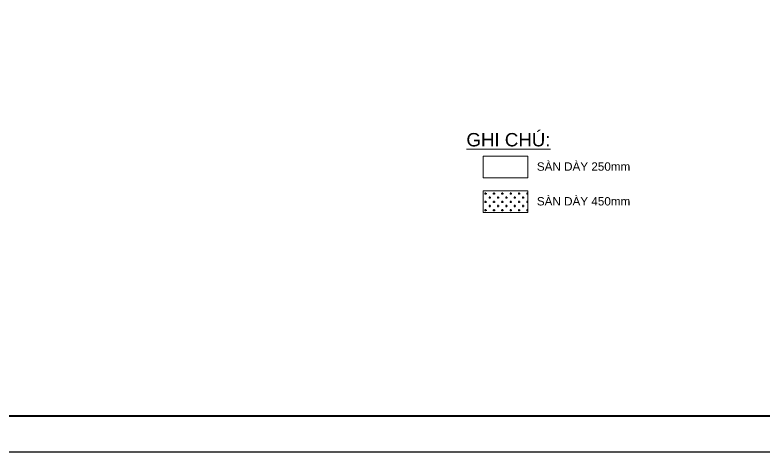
# Model space of a CAD drawing. Header units: millimetres. Extents: x -159515 to 1327256, y -225156 to 138737.
# Drawn here: x 1073065 to 1117935, y -72704 to -46588 of the extents above; entities that cross this region are included whole.
import ezdxf
from ezdxf.enums import TextEntityAlignment as Align

# ---------------------------------------------------------------- set-up
doc = ezdxf.new("R2010")
doc.units = ezdxf.units.MM
doc.header["$MEASUREMENT"] = 0
doc.layers.add('ccu11-Dim', color=8, linetype='Continuous')
doc.layers.add('KC2-HATCH', color=252, linetype='Continuous')
doc.layers.add('ccu12-Tencaukien', color=9, linetype='Continuous', lineweight=15)
doc.layers.add('KT-Net thay', color=7, linetype='Continuous', lineweight=15)
doc.styles.add('Arial', font='arial.ttf', dxfattribs={"width": 0.7})

# ---------------------------------------------------------------- blocks, each defined once
blk = doc.blocks.new('Khung ten_A1', base_point=(-3406704, 253379))
at = {"layer": 'Defpoints', "color": 1}
blk.add_lwpolyline([(84100, 0), (84100, 59471), (0, 59471), (0, 0)], close=True, dxfattribs=at)
at = {"layer": 'KT-Net thay', "const_width": 60}
blk.add_lwpolyline([(2700, 1071), (83100, 1071), (83100, 58471), (2700, 58471)], close=True, dxfattribs=at)

msp = doc.modelspace()

# ---------------------------------------------------------------- hatches: boundary and pattern name
at = {"layer": 'KC2-HATCH'}
h = msp.add_hatch(dxfattribs=at)
h.set_pattern_fill('CROSS', color=256, scale=1000)
h.set_pattern_definition([(0, (184909.72, -2e-09), (250, 250), [125, -375]), (90, (184972.22, -62.5), (-250, 250), [125, -375])])
h.paths.add_polyline_path([(1103737.1, -57100.1), (1101077.1, -57100.1), (1101077.1, -58390.1), (1103737.1, -58390.1)])

# ---------------------------------------------------------------- linework, layer by layer
at = {"layer": 'ccu12-Tencaukien', "color": 0, "ltscale": 20}
for points in [[(1101077.1, -55024.2), (1103737.1, -55024.2), (1103737.1, -56314.2), (1101077.1, -56314.2)], [(1101077.1, -57100.1), (1103737.1, -57100.1), (1103737.1, -58390.1), (1101077.1, -58390.1)]]:
    msp.add_lwpolyline(points, close=True, dxfattribs=at)

# ---------------------------------------------------------------- block references
at = {"layer": 'ccu11-Dim', "xscale": 2.000000000621877, "yscale": 2.000000000621877, "zscale": 2.000000000621877}
msp.add_blockref('Khung ten_A1', (-5839261.6, 434054.5), dxfattribs=at)

# ---------------------------------------------------------------- texts
at = {"layer": 'ccu12-Tencaukien', "color": 31, "style": 'Arial'}
msp.add_text('%%uGHI CHÚ:', height=800, dxfattribs=at).set_placement((1102586.3, -54440.6), align=Align.CENTER)
for s, p in [('SÀN DÀY 250mm', (1104285.6, -55894.2)), ('SÀN DÀY 450mm', (1104285.6, -57970.1))]:
    msp.add_text(s, height=500, dxfattribs=at).set_placement(p)

doc.saveas('drawing.dxf')
